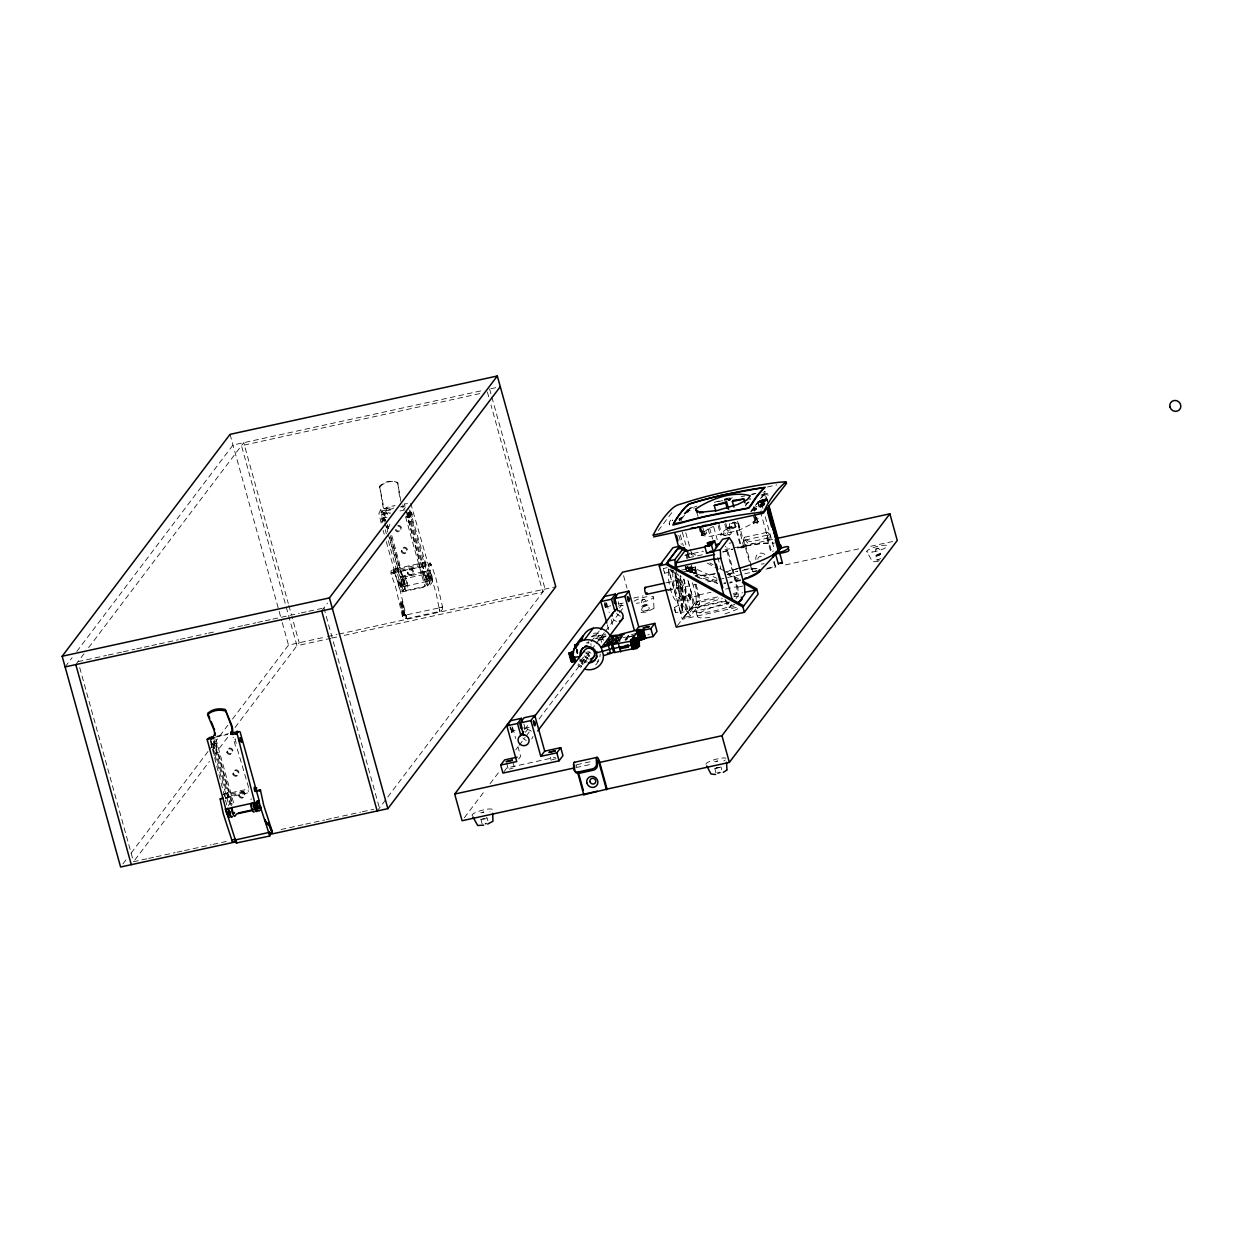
<?xml version="1.0" encoding="UTF-8"?>
<svg xmlns="http://www.w3.org/2000/svg" width="1243" height="1243" viewBox="0 0 1243 1243"><rect width="100%" height="100%" fill="white"/><g stroke="black" fill="none" stroke-linecap="round" stroke-linejoin="round"><path stroke-width="0.75" stroke-dasharray="5 3.75" d="M386.278 541.653L400.199 591.295L402.701 591.015L404.161 589.073A6.479 1.647 77.7 0 0 403.742 581.273L390.488 536.137M407.688 513.219L427.872 585.298L429.69 583.511A6.479 1.647 77.7 0 0 429.27 575.695L409.351 508.325M394.404 572.355L427.406 565.627C432.222 567.771 431.616 560.453 426.66 561.991L393.441 569.247L391.125 570.894L390.908 573.458L395.492 586.525L402.297 615.705C405.544 623.862 409.444 612.752 402.794 615.363C407.02 612.162 406.647 622.852 405.793 615.021L442.617 607.19L435.749 577.436L431.119 564.244L429.565 563.825L427.654 565.549L429.86 565.767L431.119 564.244L429.379 563.871L427.639 565.379L436.075 592.895L439.012 607.687C442.896 604.564 444.139 610.437 439.742 611.37L406.539 618.641M599.887 656.941L600.229 654.129M695.07 566.218L696.81 573.178L689.756 572.184M384.848 521.392L383.963 518.191L381.337 518.424L382.083 522.744M383.434 517.974L383.59 520.864M408.963 512.396L409.708 516.715L412.319 516.482C412.925 510.236 407.502 511.417 410.221 516.933M411.06 511.945L412.319 516.482M746.592 504.238L746.95 503.166L746.67 504.813M749.016 502.421L747.447 503.027L748.317 502.374A2.517 2.408 50.2 0 0 747.167 502.405M439.043 607.718L442.632 607.159L439.012 607.687L439.742 611.385L438.981 607.811M618.455 603.943L618.439 601.721M213.128 743.64L214.06 748.193L217.012 747.602C217.913 741.139 211.403 742.568 214.386 748.177M215.754 743.065L217.012 747.602M225.418 798.255L227.842 797.788L226.91 793.236L224.486 793.702L224.393 795.38M226.583 793.252L227.842 797.788M225.744 798.239L224.486 793.702M386.915 517.274L383.963 517.849L384.118 520.755M405.979 515.985L407.082 517.616L407.176 515.938M408.434 512.52L409.693 517.057L408.761 512.504M394.948 568.408L395.88 572.961L398.304 572.479C398.925 566.202 393.549 567.383 396.206 572.945M397.045 567.942L398.304 572.479M422.573 562.38L423.506 566.917L425.929 566.451C426.551 560.173 421.175 561.354 423.832 566.917M424.671 561.914L425.929 566.451M482.175 823.969L480.917 819.463L481.694 818.764M486.557 817.552L486.277 818.453M576.255 649.576C579.3 651.083 575.742 655.387 578.337 652.28M641.559 600.26C645.086 596.019 649.219 605.496 644.993 606.273C640.875 607.454 639.927 598.831 644.806 599.452M641.823 606.786C645.692 600.866 653.383 609.769 646.313 611.09C637.706 612.317 642.507 605.357 647.96 605.092M643.268 606.398C650.679 603.228 638.436 606.615 646.531 605.481M643.082 611.307L649.219 609.614M653.896 608.433L646.562 612.007L638.607 612.83M653.989 608.107L653.414 596.982M719.06 524.515L721.639 533.853L710.188 536.354L703.662 535.78L702.342 534.583L700.772 527.016M698.986 527.405L701.207 535.422L704.719 534.661C707.671 533.62 706.614 530.45 704.346 533.309L702.621 533.698M723.395 531.662C727.248 525.618 735.809 533.853 728.103 535.438C717.677 536.417 725.244 530.543 730.216 529.782M724.498 535.671L731.319 533.791M727.139 527.7L732.049 526.348L729.921 528.197L727.139 527.7L732.049 526.348M727.326 528.368L732.236 527.016M732.205 522.619C747.012 521.905 725.415 536.199 729.859 523.505M730.107 528.275L736.913 526.379M735.809 522.386L728.988 524.266M742.133 547.712L740.999 547.806L742.304 547.184M743.796 547.293L737.301 521.221M752.854 522.107C755.697 524.593 750.772 522.184 754.858 520.739L756.863 519.481L755.542 518.269M753.165 523.381L758.727 521.314L757.842 518.113M767.071 499.562C762.052 504.674 753.709 497.542 761.26 510.329M716.015 772.96L714.756 768.438L716.139 767.459M719.044 767.506L716.186 768.05L716.931 767.521M875.429 549.204C879.096 544.9 883.229 555.093 878.428 555.326C874.45 555.357 874.186 547.977 878.692 548.303M875.693 555.73C894.556 550.059 864.522 558.076 879.391 560.236M877.123 555.341L880.401 554.425M876.952 560.251L880.65 558.573M394.404 572.262L399.019 585.453L405.948 615.099L402.375 615.58L402.623 616.373L402.514 615.487M404.177 615.767L405.933 615.083L406.647 618.579M388.22 533.993L401.644 581.74A6.479 1.647 77.7 0 1 402.064 589.539L400.603 591.466M410.734 503.384L431.368 575.245A6.479 1.647 77.7 0 1 431.787 583.045L430.327 584.987L428.229 585.437M663.482 568.657L667.071 567.6M663.42 569.558L664.725 573.178L663.731 568.331M674.327 607.811C683.029 599.903 687.006 615.083 675.586 612.317M675.726 612.224L674.592 607.47M690.673 599.747L688.7 593.968L689.399 598.054L689.523 594.993L690.486 596.096L690.673 599.747L683.992 601.208L682.687 597.091A15.553 3.962 77.7 0 0 679.797 576.162M601.628 642.382L600.385 637.379L606.009 635.717M685.514 566.326L687.037 571.811A48.089 9.913 -15.5 0 1 687.208 570.692L686.369 566.699M696.127 584.8L699.11 595.568L699.56 604.082L690.533 616.031L687.286 611.214L680.605 612.675L683.852 617.491L688.373 611.525M523.629 727.87C525.276 729.423 524.344 724.747 523.847 723.954M65.102 666.932L72.11 657.687M76.771 651.518L233.016 445.01L483.915 390.24M75.807 664.601L83.965 653.802M88.626 647.65L243.706 442.679L288.298 603.492M393.472 508.511L382.456 510.92L381.011 512.831L383.201 522.526M400.836 501.395L397.713 482.688L396.113 482.035A16.656 15.802 -64.9 0 0 380.374 485.469L379.597 486.215L383.357 505.217A3.325 0.855 77.7 0 0 385.19 508.884L386.309 507.408L395.056 505.497M387.35 514.618A3.698 0.948 77.7 0 0 385.641 512.085L383.03 512.66L381.197 515.084L390.613 513.033M379.597 486.215L382.704 504.891A5.547 1.414 77.7 0 0 385.765 510.982L387.008 509.024L386.309 507.408M385.377 517.445L384.367 513.779L385.641 512.085M122.933 863.916L126.429 859.301M131.09 853.133L208.047 751.425M209.212 749.886L227.873 725.228M232.534 719.06L288.5 645.086L325.666 636.975M321.688 610.919L327.515 603.212M134.788 860.047L209.414 761.415M214.076 755.262L228.059 736.757M235.067 727.512L299.19 642.755L291.934 616.575M387.63 530.606L386.899 526.628A3.698 0.948 77.7 0 0 387.132 525.665M213.625 750.85A3.698 0.948 77.7 0 0 215.334 753.382L218.224 752.435L228.759 790.408L230.903 794.106L231.618 803.895A6.479 1.647 77.7 0 0 231.214 805.557M403.602 509.583L404.876 507.89A3.698 0.948 77.7 0 1 405.373 507.874M388.298 540.674L402.483 591.87L426.971 586.525L429.161 583.62A6.479 1.647 77.7 0 0 428.757 575.82A6.479 1.647 77.7 0 0 425.774 571.407L422.511 572.821L419.714 566.715L419 560.189L408.745 521.858A3.698 0.948 77.7 0 0 408.512 517.399L406.585 510.407M408.481 522.215L411.371 521.283A3.698 0.948 77.7 0 0 411.138 516.824L409.196 509.832M232.255 803.056L228.992 804.47A6.479 1.647 77.7 0 0 228.588 806.132M389.634 537.831L397.154 564.959L398.086 572.044L400.65 577.591L403.913 576.177A6.479 1.647 77.7 0 1 406.896 580.59A6.479 1.647 77.7 0 1 407.3 588.39L405.653 590.565L390.442 535.717M400.65 577.591L403.913 576.177M402.483 591.87L404.69 588.964A6.479 1.647 77.7 0 0 404.27 581.165A6.479 1.647 77.7 0 0 401.303 576.752M250.853 799.7L251.49 798.845M422.511 572.821L425.774 571.407M405.653 590.565L424.888 586.37L426.535 584.194A6.479 1.647 77.7 0 0 426.131 576.395A6.479 1.647 77.7 0 0 423.148 571.982M377.173 810.995L545.087 589.073L491.669 396.486M658.246 530.606L672.152 512.225M679.595 520.833L687.674 510.143M681.537 519.123L689.461 508.651L691.931 507.517M524.593 729.625L529.254 723.457M591.046 641.792L599.204 630.993M525.447 732.267L527.405 729.672L525.991 724.56M619.48 607.982L621.438 605.403L620.024 600.291M596.687 638.218L598.644 635.624L605.776 634.07M583.511 657.05L579.72 662.068L582.889 664.601L581.118 658.231M464.416 817.661L485.407 789.926M490.068 783.758L499.391 771.437M515.721 749.855L518.051 746.779M519.217 745.225L525.043 737.519M526.209 735.98L530.885 729.827M539.042 719.029L590.347 651.223M591.513 649.685L595.009 645.055M596.174 643.517L604.331 632.734M605.512 631.195L618.33 614.244M619.496 612.706L624.157 606.537M587.721 651.689L589.042 656.459L580.792 667.382L577.607 664.85M503.897 771.794L506.833 767.91L555.481 757.282M518.688 758.991L520.646 756.397L518.176 747.463M595.739 664.974L600.214 659.054M701.207 535.422L702.606 533.573L706.117 532.812L705.744 531.46L704.02 531.849L702.621 526.846M699.809 526.939L701.891 535.127L703.01 533.651L701.114 527.389M701.891 535.127L703.507 533.542L702.559 530.404M624.996 639.694L628.352 635.266L636.369 633.51M625.229 640.502L628.585 636.059L623.271 637.737M696.872 572.712L694.697 570.661A7.613 2.937 18.1 0 0 690.253 568.781L687.783 568.315C699.358 567.958 698.411 576.457 687.115 570.708L702.077 575.789M718.159 525.696L720.754 535.034L721.639 533.853M746.251 504.254L746.95 503.166M748.612 502.949L748.706 501.861M720.754 535.034L739.771 529.906L755.185 522.215L753.46 522.588L753.817 523.924L757.329 523.163L758.727 521.314M750.694 511.51L754.097 507.02M755.231 505.528L765.47 491.886L764.585 491.715M751.331 511.541L766.387 491.529L764.227 491.544M677.388 625.664L694.324 603.368L718.547 598.085M690.533 616.031L683.852 617.491L696.313 601.581L718.64 596.702M754.625 516.684L756.288 523.225L757.904 521.64L755.542 513.825M756.288 523.225L757.904 521.64M752.59 571.702L756.614 570.584M733.898 596.873L737.068 592.678L736.757 586.665L725.57 546.345M724.995 599.173L729.253 607.578L731.505 604.595M736.027 598.613L738.28 595.63L737.829 587.116L726.875 547.619M775.321 566.746L773.472 561.696M683.93 617.476L692.988 605.527L699.56 604.082M764.165 501.24L765.999 498.661A48.089 9.913 -15.5 0 0 761.835 494.528M688 570.661L687.115 570.708L688.249 571.547L687.379 570.366M380.234 486.51L381.011 485.764A16.656 15.802 -64.9 0 1 396.75 482.331M604.44 602.871L605.962 606.833L605.869 603.166M510.422 727.139L511.945 731.102L511.836 727.435M391.25 572.712L394.264 572.044M393.782 573.396L394.109 573.116A1.849 0.979 -21.8 0 0 394.14 571.935L391.343 572.588A1.849 0.979 -21.8 0 0 391.203 573.893L393.969 573.241L391.654 574.033M704.02 531.849L709.256 528.384M482.533 818.826L484.506 818.811M760.576 501.007L761.306 503.384L762.41 502.405L760.467 502.762L760.094 501.442L763.637 499.67L764.227 501.737L765.704 501.799L765.315 499.36A4.242 0.87 -15.5 0 1 766.341 500.354M764.973 499.422L763.855 500.401L765.812 500.043L763.373 500.82L762.643 503.135L761.306 503.384L762.643 503.135L762.052 501.069L760.638 502.094A4.242 0.87 -15.5 0 1 759.116 501.442A4.242 0.87 -15.5 0 1 763.311 499.733L763.637 499.67M763.373 500.82L762.643 501.721A4.242 0.87 -15.5 0 0 765.626 500.711M764.227 501.737L765.346 500.758L762.891 501.986L762.534 500.649M764.15 501.255L762.487 502.716A48.089 9.913 -15.5 0 1 754.796 507.47M687.783 568.315L689.461 566.855M689.445 567.756L690.72 566.653L716.807 578.275M664.725 573.178L671.406 571.718L671.717 570.49M672.883 570.661L671.935 570.848L672.308 572.619L672.447 570.288L671.36 570.319L673.116 572.433M689.679 594.9L682.687 597.091A15.553 3.962 77.7 0 1 675.943 591.621A15.553 3.962 77.7 0 1 673.147 570.77M689.725 596.298L688.653 596.376C694.107 594.791 687.923 593.703 689.616 595.754M683.992 601.208L682.997 596.36M689.104 596.345L689.477 598.085L691.108 597.759L690.735 596.003M681.273 606.009L682.267 610.857M606.04 636.385L604.937 636.929M710.608 527.762L713.311 526.535M741.527 547.34L742.63 547.075M720.117 767.444L714.756 768.438M509.35 769.153L513.048 768.05M402.872 615.285L400.293 600.789L402.996 615.301M618.455 606.118L618.765 605.994A5.656 5.345 37.1 0 1 624.266 606.227M552.28 759.737L556.009 758.681M727.901 528.384L731.692 527.016L728.258 528.679M727.978 528.648L731.692 527.016M690.005 507.921L692.631 507.346M743.469 547.417L745.101 546.671L742.972 546.967M485.671 818.733L480.917 819.463M764.414 502.794L761.695 504.005L764.585 503.57M729.206 499.36L730.262 499.064M730.48 499.888L729.423 500.183M742.413 546.982L743.469 546.687M743.687 547.51L742.63 547.806M604.207 637.193L600.291 637.581M647.727 634.924L649.328 634.52M730.123 499.251L728.134 500.323M729.921 499.904L728.476 500.323M764.507 504.13L762.736 505.388M404.503 615.705L402.375 615.782M490.814 388.733L500.292 386.666M479.798 393.611L241.468 445.647L285.548 604.58M381.104 522.992L378.913 513.297L380.84 509.49L386.961 508.154M404.255 503.897L407.502 503.664M385.19 508.884L393.922 506.989M400.479 506.989L407.984 505.342M385.765 510.982L391.017 509.848M384.367 513.779L389.603 512.644M400.028 510.966L405.669 509.739M407.082 517.616L409.693 517.057M386.62 526.985L389.525 526.053A3.698 0.948 77.7 0 0 389.665 523.474M767.459 486.976L776.891 484.91M403.276 577.016L399.982 568.843L419.217 564.648M400.277 570.257L419.512 566.062M717.972 501.644L730.915 498.816M751.269 494.372L754.983 493.564M724.265 500.447L729.843 499.22M741.014 496.78L744.728 495.973M752.186 494.341L755.899 493.533M400.712 571.469L419.948 567.274M400.992 576.643L430.715 570.149M402.825 577.389L428.353 571.811M398.568 580.03L399.624 579.813M401.722 579.347L427.25 573.769M429.348 573.318L430.389 573.085M403.959 586.339L406.585 585.779M425.821 581.569L428.431 580.994M400.06 587.271A3.698 0.948 77.7 0 0 399.78 581.817A3.698 0.948 77.7 0 0 398.117 581.879A3.698 0.948 77.7 0 0 400.06 587.271L401.116 587.053A3.698 0.948 77.7 0 0 400.821 581.584A3.698 0.948 77.7 0 0 399.158 581.646A3.698 0.948 77.7 0 0 401.116 587.053M403.214 586.587A3.698 0.948 77.7 0 0 402.918 581.134A3.698 0.948 77.7 0 0 401.256 581.18A3.698 0.948 77.7 0 0 403.214 586.587L428.742 581.025A3.698 0.948 77.7 0 0 428.447 575.556A3.698 0.948 77.7 0 0 426.784 575.618A3.698 0.948 77.7 0 0 428.742 581.025M430.839 580.559A3.698 0.948 77.7 0 0 430.544 575.105A3.698 0.948 77.7 0 0 428.882 575.152A3.698 0.948 77.7 0 0 430.839 580.559L431.88 580.326A3.698 0.948 77.7 0 0 431.601 574.872A3.698 0.948 77.7 0 0 429.938 574.919A3.698 0.948 77.7 0 0 431.88 580.326M78.045 661.633L93.178 658.339M95.058 657.92L106.416 655.449M108.296 655.03L121.55 652.14M123.43 651.72L134.788 649.25M136.668 648.83L142.355 647.603M144.235 647.183L149.921 645.94M151.801 645.537L157.488 644.294M159.368 643.874L178.293 639.757M180.173 639.337L185.86 638.094M187.74 637.69L206.664 633.557M208.544 633.138L214.231 631.91M229.365 628.601L242.603 625.711M244.483 625.291L255.84 622.821M257.736 622.401L263.407 621.174M265.303 620.754L270.974 619.511M272.854 619.107L299.345 613.327M301.226 612.908L306.912 611.665M308.792 611.261L322.046 608.371M744.65 537.225L767.382 532.268M729.221 543.3L732.562 542.569M745.008 540.052L767.739 535.096M684.815 555.233L703.445 551.162M327.562 636.556L337.024 634.505M338.919 634.085L555.776 586.743M688.933 557.672L704.097 554.362M724.949 549.81L774.234 539.042M330.995 638.28L296.953 645.723L286.061 606.444M332.891 637.877L336.667 637.038M344.233 635.391L542.849 592.041L490.985 405.047M673.69 568.486L668.656 569.589L680.698 612.644M671.36 570.319L672.743 570.661M672.277 570.677L671.469 570.863L672.556 570.817M681.552 570.133L691.31 568.004A4.956 1.025 -15.5 0 1 695.008 568.269A4.956 1.025 -15.5 0 1 689.352 570.584M683.743 571.78L691.869 570.009A4.956 1.025 -15.5 0 1 695.567 570.273A4.956 1.025 -15.5 0 1 689.912 572.588M665.844 582.905L677.155 580.434M667.258 589.819L678.585 587.349A3.543 0.901 77.7 0 0 678.305 582.144A3.543 0.901 77.7 0 0 676.72 582.19A3.543 0.901 77.7 0 0 678.585 587.349M767.413 568.222L775.539 566.451L773.519 559.148M633.775 598.007L643.252 595.925M667.895 590.549L696.329 584.35M707.702 581.864L717.18 579.797M719.076 579.378L758.401 570.801M766.045 569.123L775.943 566.963M785.421 564.897L859.348 548.753M870.721 546.267L893.468 541.311M605.962 606.833L610.779 605.792M618.315 604.129L623.66 602.964M691.077 595.444L688.995 595.785L688.622 594.014L690.269 593.688M696.313 601.581L695.987 595.552L710.934 592.289M725.694 589.073L736.757 586.665M681.009 599.11L683.681 598.536M699.11 595.568L692.429 597.028L692.879 605.543M737.829 587.116L742.848 586.028M677.28 601.379L683.961 599.918M682.174 603.539L682.407 605.31L681.117 605.559L683.215 606.444L681.848 606.164C683.464 611.929 681.086 599.561 681.615 605.481L682.578 605.45C681.754 599.81 679.548 608.635 682.889 607.765L682.656 605.978M682.345 603.678L681.785 605.621M683.153 605.9L681.04 605.03L682.345 606.087M733.386 593.486L737.068 592.678M733.448 594.822L742.755 592.787M682.718 607.625L681.677 606.025L682.889 607.765M675.493 573.085L685.561 609.35L726.316 600.462M725.943 601.192L689.958 609.054L680.682 575.587M726.005 602.762L729.346 602.032M729.253 607.578L735.934 606.118M736.322 607.47L682.298 619.278L668.314 568.859M598.287 640.036L603.632 638.871M634.645 635.126L628.337 637.069M627.808 637.084L631.024 636.385M629.269 636.913L634.085 635.872M217.059 736.167L228.355 733.712M215.365 737.146L227.593 734.473M218.224 752.435L215.598 753.009L226.133 790.983L228.277 794.681L229.644 803.615M511.945 731.102L515.146 730.402M524.282 728.398L529.627 727.233M223.01 794.541L248.849 788.901M512.302 732.469L511.246 732.702A4.242 1.088 77.7 0 0 510.951 726.984M230.903 794.106L248.398 790.284M231.198 795.504L248.678 791.698M225.604 797.757L249.579 792.521M146.767 858.82L133.529 861.71L79.599 667.242M148.663 858.416L154.334 857.173M156.23 856.753L175.139 852.62M177.034 852.216L182.705 850.973M184.601 850.569L211.077 844.774M212.973 844.37L226.21 841.48M281.058 829.501L296.191 826.207M298.087 825.787L303.758 824.544M305.654 824.14L324.563 820.007M326.458 819.588L332.13 818.36M334.025 817.941L360.501 812.161M362.397 811.741L373.739 809.271M576.597 764.74L591.746 761.431M576.006 767.584L593.066 763.855M878.428 561.448L872.462 561.774L866.837 551.581M760.094 501.442L762.052 501.069M764.01 500.991L765.346 500.758M403.789 615.067L401.194 600.587L403.882 615.503M689.818 571.966L692.941 570.77L688.933 571.687L687.379 566.218M765.812 499.002L765.315 499.049A5.329 1.103 -15.5 0 0 757.95 501.784A5.329 1.103 -15.5 0 0 763.264 501.752L764.585 501.349A5.329 1.103 -15.5 0 0 765.797 500.898M691.201 595.972L690.005 595.475M382.456 510.92L386.604 523.163M383.963 517.849L385.314 520.708M236.248 743.407L234.989 738.87L236.092 740.517M576.799 649.669L577.607 649.669M621.438 605.403L622.619 605.543M527.405 729.672L528.601 729.812A5.656 5.345 37.1 0 1 531.165 731.21M690.797 568.144L690.253 568.781M694.884 575.851L718.019 582.532A21.877 4.506 -15.5 0 1 716.947 580.885L687.208 570.692M697.432 577.436L717.599 583.34A22.529 4.646 -15.5 0 1 716.807 581.056M671.406 571.718L670.428 569.947M690.937 597.759L690.58 596.019M381.337 518.424L382.751 521.858M430.327 584.987L408.761 509.024M402.701 591.015L401.846 589.757M397.713 482.688L399.889 499.204M691.357 552.715L698.053 556.429M709.769 562.908L713.109 564.757M719.806 568.471L724.824 571.236M726.502 572.168L741.574 580.497M688.84 552.902L695.536 556.6M707.251 563.095L717.289 568.641M727.341 574.204L740.735 581.615M589.741 655.543L586.572 653.01L585.873 653.942L589.042 656.459M584.474 655.791L587.644 658.308L585.888 651.938M578.306 663.917L581.491 666.45L579.72 660.08M683.215 606.444L681.848 604.844M706.35 531.957L706.785 533.356M675.4 612.24L674.343 609.288M579.595 658.635L581.367 660.981A11.311 10.69 37.1 0 0 583.682 662.814M727.077 601.596L728.616 603.865L687.845 612.768L685.561 609.35M675.493 575.804L685.592 590.813M248.6 787.487L237.18 748.597A3.698 0.948 77.7 0 1 235.486 746.08L233.544 739.103A3.698 0.948 77.7 0 1 233.156 737.223M380.84 509.49L384.336 521.003M394.047 570.149L393.332 569.325L393.58 571.982M211.03 744.433L211.916 747.649M404.69 614.974L402.095 600.369L404.752 615.161M626.69 638.56L627.187 639.275L627.109 638.001M626.13 639.306L626.55 640.067L626.55 638.747M755.993 517.057L757.407 521.749M387.163 525.028L388.267 528.726M384.895 522.852L387.661 532.128M672.447 520.335L672.51 520.553A4.242 0.87 -15.5 0 1 672.681 519.994M767.009 499.5L768.19 503.555M766.17 497.542L767.195 501.193M761.695 504.005L762.876 508.263M765.237 516.746L773.814 547.666M757.842 502.11L759.908 509.537M760.421 511.401L771.763 552.28M770.442 550.742L767.397 539.788A6.075 1.554 77.7 0 1 766.667 533.527A6.075 1.554 77.7 0 1 768.329 533.029L769.712 535.096A4.63 2.408 -3.1 0 1 766.838 538.266L752.854 541.326A4.63 2.408 -3.1 0 1 746.981 540.052L745.598 538.001A6.075 1.554 77.7 0 0 743.951 538.483A6.075 1.554 77.7 0 0 744.666 544.76M754.315 506.74L755.231 510.065M753.32 506.709L754.346 510.36M753.476 507.843L754.392 511.184M754.734 513.685L757.329 523.163M753.336 515.534L755.231 522.076M754.439 521.299L754.812 522.635M751.3 565.938L745.225 544.03A3.294 0.839 77.7 0 1 744.837 540.534A3.294 0.839 77.7 0 1 745.816 540.519L747.105 542.414A4.63 2.408 -3.1 0 0 752.978 543.688M751.797 567.756L752.807 571.407M738.497 522.868L752.264 572.137M737.705 522.433L739.771 529.906M734.582 521.982L741.683 547.619M733.898 522.169L740.999 547.806M725.741 523.07L728.32 532.408M724.855 524.235L727.435 533.573M713.7 526.939L717.258 539.757M709.613 528.073L712.659 539.058M717.739 557.377L720.785 568.362M708.122 528.896L710.188 536.354M704.765 532.75L705.138 534.102M704.346 533.309L704.719 534.661M697.09 513.079L698.022 516.42M700.788 529.005L702.342 534.583M685.794 532.765L689.912 547.635M690.44 549.484L692.491 556.926M695.101 567.973L695.66 569.978M681.319 520.708L680.574 518.051A4.242 0.87 -15.5 0 1 680.403 518.564M679.424 518.564L679.315 520.32L678.942 518.999M682.329 532.237L685.856 544.978M687.876 552.249L689.383 557.703M691.403 564.99L693.92 574.08M687.177 552.482L688.669 557.874M691.155 566.855L693.143 574.033M686.851 554.798L687.876 558.464M690.409 567.616L692.444 574.95M694.992 584.117L698.038 595.117L698.348 601.13L689.896 612.317L687.597 608.915L677.932 574.08M680.325 534.863L683.355 545.817M685.903 554.968L686.913 558.62M687.861 566.233L689.383 571.733M692.429 582.734L695.987 595.552M678.802 535.298L681.319 544.387M685.142 566.73L686.167 570.428M694.324 603.368L687.597 579.098L692.537 597.013M695.878 611.028L697.354 616.357M669.247 523.567L669.62 524.903A52.346 10.799 -15.5 0 1 669.791 523.676M675.835 569.931L687.286 611.214M720.893 766.745L721.732 769.759M623.582 575.711L627.031 588.157M628.352 635.266L628.865 637.069M606.755 603.539L609.225 612.473M611.214 619.62L613.187 626.767M607.283 624.794L608.775 630.154M598.644 635.624L600.416 642.041M576.628 648.893L577.498 652.078M576.488 650.4L577.358 653.569M576.395 650.695L577.125 653.367M489.602 388.997L491.156 394.606M487.365 391.965L488.919 397.574M550.369 757.267L551.255 760.467M512.722 727.808L515.69 738.528M512.846 761.804L514.633 768.205M506.709 763.451L508.48 769.852M411.091 521.64L421.626 559.614L422.138 565.487L425.137 572.246M406.181 511.572L426.971 586.525M405.622 516.902L424.888 586.37M487.054 817.754L487.893 820.768M391.747 535.453L399.78 564.384L399.982 568.843M387.412 524.748L388.422 528.415M385.252 529.704L386.309 533.729M383.17 530.45L384.211 534.195M323.926 607.951L379.41 808.028M288.827 605.357L291.406 614.71M230.048 434.351L278.65 609.567M279.162 611.432L281.757 620.785M282.27 622.65L288.5 645.086M215.862 738.979L234.119 804.796M213.283 736.99L232.053 804.641M213.532 741.683L231.136 805.169M210.393 738.404L229.038 805.619M210.285 740.688L227.127 806.443M754.703 514.928L756.785 523.117M701.145 530.108L702.388 535.018M688.793 594.014L689.166 595.785M689.275 596.329L689.632 598.085M672.09 570.832L672.447 572.603M404.441 504.332L403.245 507.175A5.547 1.414 77.7 0 1 401.567 505.808M769.945 535.702L770.07 538.064M680.139 575.742L681.242 596.562M767.584 499.981A5.329 1.103 -15.5 0 1 766.822 500.432M766.418 498.925A5.329 1.103 -15.5 0 1 767.288 498.925M680.838 517.554A5.329 1.103 -15.5 0 1 679.346 519.527M740.564 579.689A21.877 4.506 -15.5 0 1 729.734 582.206M725.865 582.765A21.877 4.506 -15.5 0 1 724.125 582.92M727.108 574.592A21.877 4.506 -15.5 0 1 737.627 571.143M744.169 569.62A21.877 4.506 -15.5 0 1 757.127 568.688M763.249 505.792A4.242 0.87 -15.5 0 1 760.079 505.559A4.242 0.87 -15.5 0 1 764.927 503.586M772.664 551.395A4.956 1.025 -15.5 0 1 773.364 550.975M764.445 504.099A4.242 0.87 -15.5 0 1 759.628 504.518A4.242 0.87 -15.5 0 1 764.057 502.405M740.797 580.403A22.529 4.646 -15.5 0 1 729.657 583.014M725.679 583.573A22.529 4.646 -15.5 0 1 723.892 583.744M728.973 574.406A22.529 4.646 -15.5 0 1 737.783 571.625M742.304 570.506A22.529 4.646 -15.5 0 1 756.801 568.921M763.948 503.726A52.346 10.799 -15.5 0 1 750.166 510.889M669.604 524.639A52.346 10.799 -15.5 0 1 673.255 517.943M686.618 510.329A52.346 10.799 -15.5 0 1 692.242 507.905M693.749 507.299A52.346 10.799 -15.5 0 1 696.826 506.103M763.078 492.787A52.346 10.799 -15.5 0 1 769.914 495.367M684.722 512.536A48.089 9.913 -15.5 0 1 691.823 509.195M737.612 568.797A49.518 10.208 -15.5 0 1 721.064 572.852M714.772 574.033A49.518 10.208 -15.5 0 1 695.272 575.82M722.696 551.892A49.518 10.208 -15.5 0 1 732.624 549.002M737.612 547.712A49.518 10.208 -15.5 0 1 774.42 543.067M764.321 505.062A52.346 10.799 -15.5 0 1 754.579 510.391M685.67 512.271A52.346 10.799 -15.5 0 1 694.107 508.636M724.545 499.033A52.346 10.799 -15.5 0 1 729.781 497.806M763.435 494.108A52.346 10.799 -15.5 0 1 769.355 495.786M764.119 503.835A49.518 10.208 -15.5 0 1 752.714 510.453M684.07 513.934A49.518 10.208 -15.5 0 1 691.372 510.5M714.305 502.374A49.518 10.208 -15.5 0 1 719.309 500.976M724.296 499.702A49.518 10.208 -15.5 0 1 727.606 498.909M729.253 498.536A49.518 10.208 -15.5 0 1 732.5 497.837M761.089 495.04A49.518 10.208 -15.5 0 1 767.568 497.495M739.103 568.051A48.089 9.913 -15.5 0 1 729.392 570.661M715.3 573.613A48.089 9.913 -15.5 0 1 696.36 575.354M723.006 552.11A48.089 9.913 -15.5 0 1 732.64 549.297M737.503 548.039A48.089 9.913 -15.5 0 1 773.239 543.533M745.909 506.134A2.517 2.408 50.2 0 1 745.474 505.046M746.111 505A2.517 2.315 27.4 0 1 746.002 503.353M586.214 662.535A8.483 8.017 37.1 0 1 581.134 658.495M590.953 653.196A11.311 10.69 37.1 0 1 588.638 651.363M593.47 633.34A11.311 10.69 37.1 0 1 604.191 636.649M587.053 661.431A8.483 8.017 37.1 0 1 583.309 659.147M586.183 642.957A11.311 10.69 37.1 0 1 589.058 642.724M598.8 659.52A11.311 10.69 37.1 0 1 597.06 661.696M591.326 636.851A8.483 8.017 37.1 0 1 604.44 639.135M588.11 643.625A8.483 8.017 37.1 0 1 588.374 641.528M592.196 636.727A8.483 8.017 37.1 0 1 603.585 640.254M589.198 659.085A5.656 5.345 37.1 0 1 584.365 656.133M591.078 645.179A5.656 5.345 37.1 0 1 590.876 643.75M594.946 638.669A5.656 5.345 37.1 0 1 601.208 641.497M620.428 616.124A5.656 5.345 37.1 0 1 616.746 613.343M604.984 602.715A4.242 1.088 77.7 0 1 605.636 607.594M616.512 621.298A5.656 5.345 37.1 0 1 612.985 618.781M605.357 607.361A4.242 1.088 77.7 0 1 604.362 604.611M606.056 602.482A4.242 1.088 77.7 0 1 606.056 608.184M526.41 740.393A5.656 5.345 37.1 0 1 522.883 737.876M532.936 736.477A5.656 5.345 37.1 0 1 531.662 738.932M512.023 726.751A4.242 1.088 77.7 0 1 512.675 731.645A4.242 1.088 77.7 0 1 511.324 731.645M510.624 729.936A4.242 1.088 77.7 0 1 509.987 726.751M683.619 579.238A15.553 3.962 77.7 0 1 682.531 598.054A15.553 3.962 77.7 0 1 675.477 572.635M683.899 578.865A16.982 4.319 77.7 0 1 683.355 599.794A16.982 4.319 77.7 0 1 675.027 575.136M673.1 570.304A16.982 4.319 77.7 0 1 679.377 596.407A16.982 4.319 77.7 0 1 671.764 593.191A16.982 4.319 77.7 0 1 669.418 568.766M737.829 608.79A24.052 4.956 -15.5 0 1 724.824 613.856M710.048 617.305A24.052 4.956 -15.5 0 1 699.374 613.42A24.052 4.956 -15.5 0 1 729.159 602.886M734.939 604.145A24.052 4.956 -15.5 0 1 696.919 612.022A24.052 4.956 -15.5 0 1 722.323 598.66M734.52 596.687A24.052 4.956 -15.5 0 1 738.482 596.656M211.698 743.873A3.698 0.948 77.7 0 1 211.31 741.993M217.945 752.807A3.698 0.948 77.7 0 1 216.251 750.275L214.309 743.298A3.698 0.948 77.7 0 1 213.936 741.418M402.67 505.078A3.325 0.855 77.7 0 1 402.219 505.093M383.03 512.66A3.698 0.948 77.7 0 1 384.724 515.177M398.009 526.131A2.968 2.797 37.1 0 1 400.914 528.865A2.968 2.797 37.1 0 1 398.552 531.818A2.968 2.797 37.1 0 1 395.227 529.596M397.807 525.463A2.968 2.797 37.1 0 1 401.303 527.405A2.968 2.797 37.1 0 1 399.826 530.901A2.968 2.797 37.1 0 1 396.082 529.58M651.767 596.298A10.612 2.191 -15.5 0 1 649.871 599.763A10.612 2.191 -15.5 0 1 636.369 603.306M634.054 601.208A10.612 2.191 -15.5 0 1 647.821 596.562M767.941 539.074A3.294 0.839 77.7 0 1 767.568 535.578A3.294 0.839 77.7 0 1 768.547 535.547L769.837 537.458A4.63 2.408 -3.1 0 1 766.962 540.627M764.15 563.467A5.733 5.423 37.1 0 1 761.337 564.089M755.884 559.738A5.733 5.423 37.1 0 1 766.139 556.009M757.842 559.148A2.968 2.797 37.1 0 1 761.477 556.553M576.317 765.237A6.075 1.554 77.7 0 1 576.768 766.667M725.259 760.063A10.612 2.191 -15.5 0 1 723.752 760.949M705.9 764.29A10.612 2.191 -15.5 0 1 714.228 759.737A10.612 2.191 -15.5 0 1 725.85 758.168M472.558 815.75A10.612 2.191 -15.5 0 1 484.382 809.706A10.612 2.191 -15.5 0 1 489.913 811.959M212.6 743.749L213.858 748.286L212.6 743.749M480.684 812.829L483.931 812.021L480.684 812.829M714.523 761.804L717.755 760.996L714.523 761.804M876.983 554.58L880.215 553.788L876.983 554.58M688.373 569.682L692.382 568.766L688.373 569.682M679.921 518.921L679.206 519.294A4.242 0.87 -15.5 0 0 679.905 518.906M238.874 795.862A2.968 2.797 37.1 0 0 243.737 797.369A2.968 2.797 37.1 0 0 242.401 792.537A2.968 2.797 37.1 0 0 238.874 795.862M239.433 795.147A2.968 2.797 37.1 0 0 244.296 796.639A2.968 2.797 37.1 0 0 242.944 791.807A2.968 2.797 37.1 0 0 239.433 795.147M232.829 774.047A2.968 2.797 37.1 0 0 237.693 775.554A2.968 2.797 37.1 0 0 236.356 770.722A2.968 2.797 37.1 0 0 232.829 774.047M233.373 773.332A2.968 2.797 37.1 0 0 238.236 774.824A2.968 2.797 37.1 0 0 236.9 769.992A2.968 2.797 37.1 0 0 233.373 773.332M227.329 751.518A2.968 2.797 37.1 0 0 232.192 753.009A2.968 2.797 37.1 0 0 230.856 748.177A2.968 2.797 37.1 0 0 227.329 751.518M226.785 752.233A2.968 2.797 37.1 0 0 231.649 753.74A2.968 2.797 37.1 0 0 230.297 748.908A2.968 2.797 37.1 0 0 226.785 752.233M401.784 580.31A3.698 0.948 77.7 0 0 403.462 586.354A3.698 0.948 77.7 0 0 403.726 581.879A3.698 0.948 77.7 0 0 401.784 580.31M426.271 574.965A3.698 0.948 77.7 0 0 427.934 581.025A3.698 0.948 77.7 0 0 428.198 576.55A3.698 0.948 77.7 0 0 426.271 574.965M423.645 575.54A3.698 0.948 77.7 0 0 425.324 581.584A3.698 0.948 77.7 0 0 425.572 577.109A3.698 0.948 77.7 0 0 423.645 575.54M404.41 579.751A3.698 0.948 77.7 0 0 406.088 585.795A3.698 0.948 77.7 0 0 406.352 581.32A3.698 0.948 77.7 0 0 404.41 579.751M407.875 572.495A2.968 2.797 37.1 0 0 412.754 574.002A2.968 2.797 37.1 0 0 411.402 569.17A2.968 2.797 37.1 0 0 407.875 572.495M407.331 573.225A2.968 2.797 37.1 0 0 412.194 574.732A2.968 2.797 37.1 0 0 410.858 569.884A2.968 2.797 37.1 0 0 407.331 573.225M401.831 550.68A2.968 2.797 37.1 0 0 406.694 552.187A2.968 2.797 37.1 0 0 405.358 547.355A2.968 2.797 37.1 0 0 401.831 550.68M401.287 551.41A2.968 2.797 37.1 0 0 406.15 552.917A2.968 2.797 37.1 0 0 404.814 548.085A2.968 2.797 37.1 0 0 401.287 551.41M872.446 552.001A10.612 2.191 -15.5 0 0 887.284 545.91A10.612 2.191 -15.5 0 0 871.452 548.334A10.612 2.191 -15.5 0 0 872.446 552.001"/><path stroke-width="1.5" d="M270.912 833.4C266.592 833.447 272.745 834.146 272.326 831.722L263.64 805.029L260.486 790.191L257.052 790.688M214.216 737.721L213.563 738.264L213.128 736.913L214.355 734.675A3.325 0.855 77.7 0 0 213.703 729.423L207.565 714.709L208.436 712.721A16.656 13.083 7.2 0 1 224.16 709.287L225.216 709.535L231.353 724.218A5.547 1.414 77.7 0 1 232.41 732.95L231.695 733.898M231.043 734.442L230.716 732.345L231.835 730.853A3.325 0.855 77.7 0 0 231.198 725.601L225.216 709.535M576.006 660.888L575.307 661.82C569.139 651.518 577.575 642.227 583.992 634.8A15.553 14.698 37.1 0 1 607.951 632.78L610.266 635.826L616.093 635.235A4.552 0.932 -15.5 0 1 617.46 635.794A4.552 0.932 -15.5 0 1 620.397 634.287L639.213 629.502L643.532 629.813L636.836 632.64L632.625 638.187C640.813 634.148 642.367 650.85 632.889 648.784L614.897 652.497A4.552 0.932 -15.5 0 1 613.529 651.922A4.552 0.932 -15.5 0 1 610.593 653.43L603.523 655.651L603.073 659.287A15.553 14.698 37.1 0 1 584.474 669.045M256.679 787.813L256.12 789.119M236.325 842.987L269.824 835.995L269.203 832.422M627.964 647.044L627.855 645.878L619.837 647.619L619.946 648.799L627.917 647.152L627.42 645.35M269.684 835.933L268.954 832.437L235.688 839.88M272.326 831.722L271.735 832.934M487.629 824.062L492.927 821.281L492.725 813.295M573.256 651.192L568.75 653.492L573.085 653.818M575.649 648.023L575.012 645.055L578.197 643.423M573.738 660.623L575.866 660.608M653.569 536.898L763.357 513.204L786.601 483.247L785.11 483.139M637.379 637.954L630.248 641.341L612.675 644.48A4.552 0.932 -15.5 0 1 611.307 643.921A4.552 0.932 -15.5 0 1 608.386 645.428L601.301 647.65L599.002 644.62A15.553 14.698 37.1 0 0 575.043 646.64M638.98 639.586L641.093 639.57M636.836 632.64L639.042 640.642L645.754 637.814L644.169 637.504M726.829 770.085L723.271 772.369M726.922 769.759L726.565 762.27M272.326 831.909L268.037 822.431L271.362 831.194M269.078 832.266L269.016 833.292A1.849 1.057 -23 0 1 269.156 832.142M575.742 645.707L573.551 650.182M577.14 643.858L575.649 647.401L578.492 643.641M580.403 641.124L581.895 637.566M583.293 635.717L581.802 639.275L582.501 638.343M259.367 790.672L260.486 790.222L257.254 790.626M773.348 555.326L772.789 556.009L777.03 551.379L773.053 556.926L776.129 553.197M235.315 841.962L120.602 867.008L62.15 656.257L230.048 434.351L497.324 375.992L555.776 586.743L387.863 808.649L271.254 834.115M210.906 737.643L211.636 736.679L212.491 737.938M211.45 739.414L213.283 736.99M62.15 656.257L329.426 597.914L497.324 375.992M235.937 734.069L237.77 731.645M500.292 386.666L332.378 608.573L65.102 666.932M597.401 791.201L462.085 820.737L454.689 794.059L622.588 572.153L662.395 563.467M544.714 751.145L534.785 715.409L530.87 720.583L540.783 756.334L544.714 751.145L560.748 747.649L562.955 755.651L559.039 760.825L502.918 773.084L500.696 765.082L516.731 761.586L506.818 725.834L510.733 720.66L521.423 718.314L522.371 721.732M606.802 623.007L600.851 601.565L604.766 596.376L615.456 594.045L616.404 597.463M506.818 725.834L517.508 723.504L521.423 718.314M600.851 601.565L611.54 599.235L615.456 594.045M524.686 734.986A5.656 5.345 37.1 0 0 518.331 741.729A5.656 5.345 37.1 0 0 527.747 744.106A5.656 5.345 37.1 0 0 524.686 734.986L523.489 734.846L520.18 722.913L524.095 717.739L534.785 715.409M619.371 621.267A5.656 5.345 37.1 0 0 618.703 610.717L617.522 610.577L614.213 598.644L618.128 593.47L628.818 591.124L638.731 626.876L635.794 630.76M584.241 640.067L593.191 628.228M571.485 660.825L571.749 661.82L575.727 661.26L574.623 657.267L580.295 656.49A8.483 8.017 37.1 0 1 586.789 646.609A8.483 8.017 37.1 0 1 596.593 654.408A8.483 8.017 37.1 0 1 588.374 662.923M614.213 598.644L624.903 596.314L628.818 591.124M533.915 717.304L584.055 651.037M600.369 629.455L613.203 612.504M520.506 735.576L523.754 731.552M612.069 616.046A5.656 5.345 37.1 0 1 614.539 611.307L616.808 608.573M500.696 765.082L504.611 759.908L517.088 757.173M743.252 581.429L756.645 588.84L758.121 594.17L744.402 612.302L676.254 627.171L659.241 565.814L672.945 547.697L679.626 546.236L688 550.867M597.168 651.876L596.329 652.979L609.49 649.421A4.552 0.932 -15.5 0 0 612.426 647.929A4.552 0.932 -15.5 0 0 613.793 648.489L620.614 646.95M537.737 730.9L594.869 655.387M610.033 635.359L622.852 618.408M610.266 635.826L601.301 647.65L603.523 655.651M668.377 564.477L668.206 561.075L677.342 549.111L683.914 547.666L686.089 550.882M659.241 565.814L665.922 564.353L679.626 546.236M609.49 639.384L606.739 643.299L610.515 642.367L613.529 638.374L609.49 639.384L610.593 643.392M675.337 568.129L674.887 559.614L683.914 547.666M617.46 635.794L611.307 643.921L613.156 650.602M618.082 637.504L615.254 641.341L619.123 640.487L622.137 636.509L618.082 637.504L619.682 641.17M676.099 562.566L676.41 568.595L675.804 562.955L684.551 551.379L704.843 546.951M715.797 511.075L714.243 505.481L725.694 502.98L726.58 501.815L728.662 509.273M733.929 507.128L732.376 501.519L733.261 500.354L743.827 499.018L744.868 502.762M738.187 603.135L744.961 594.17L744.51 585.655L732.562 542.569L729.315 537.753L722.634 539.213L713.311 551.674L706.63 553.135L704.781 546.454L710.406 544.931L713 541.497L707.376 543.036L708.122 545.708M707.376 543.036L714.616 540.829L716.465 547.51M704.781 546.454L711.462 545.009L714.616 540.829M706.63 553.135L708.246 552.467M540.783 756.334L556.817 752.823L560.748 747.649M640.161 630.885L650.85 628.554L654.766 623.38L656.988 631.382L653.072 636.556L638.11 639.819M732.686 601.301L720.738 558.216L720.287 549.701L729.315 537.753M577.731 772.866L583.806 794.774L584.35 794.044M744.402 612.302L742.926 606.957L756.645 588.84M583.806 794.774L607.081 789.087L599.499 761.71A6.075 1.554 77.7 0 0 597.293 757.391A6.075 1.554 77.7 0 0 596.314 760.374L596.516 763.994A4.63 3.76 -33.9 0 1 592.352 768.889L578.368 771.95A4.63 3.76 -33.9 0 1 573.784 768.966L573.582 765.331A6.075 1.554 77.7 0 1 574.794 762.503M598.753 762.612L721.965 735.716L889.864 513.81L897.26 540.472L729.361 762.394L606.149 789.289M767.754 510.05L782.375 562.799L778.677 563.607M774.001 554.502L774.855 553.461M758.945 572.231L773.41 556.569M778.056 549.857L779.687 548.008A48.089 9.913 -15.5 0 0 778.677 545.071M777.279 552.28L779.097 550.385L767.319 507.921M780.014 544.652A49.518 10.208 -15.5 0 1 781.055 547.681L779.345 549.655L779.097 548.769M699.607 512.815L699.871 512.551A2.517 2.315 27.4 0 1 703.087 512.737M207.565 714.709L208.249 714.088A16.656 13.083 7.2 0 1 223.989 710.654L225.045 710.903M577.684 644.48L578.57 643.952M570.366 656.832L570.63 657.811L574.623 657.267M607.407 653.15L609.862 653.134M776.176 552.063L779.097 550.385L777.434 551.845A49.518 10.208 -15.5 0 1 739.259 568.315M260.362 790.346L259.166 790.719M236.605 843.22L236.838 842.319M708.417 546.314L709.396 546.314M636.665 646.997L634.412 647.836M213.237 737.767L207.193 739.601L226.785 812.844A6.479 1.647 77.7 0 0 229.769 817.257M225.03 809.209L255.033 802.558L256.509 806.35A6.479 1.647 77.7 0 0 259.492 810.762L260.952 808.836L260.828 806.598M779.221 552.514L777.419 553.213M271.409 833.105L270.601 833.494M710.375 545.351L708.961 545.568L710.312 545.102M642.103 639.228L643.035 638.576L641.916 638.498M688.995 504.285L685.965 506.724A608.526 155.111 77.7 0 0 674.374 522.044L672.883 525.105L680.527 523.179A524.251 495.273 37.1 0 1 705.962 516.451L746.903 508.542A2.828 0.808 -13.1 0 0 748.97 507.983L751.704 504.503A609.179 155.282 77.7 0 1 763.311 489.167L765.206 487.24L722.105 495.134A524.328 495.336 37.1 0 0 696.67 501.861L689.647 504.036M714.243 505.481L726.58 501.815M777.403 551.053L778.973 550.214L777.512 550.152M573.411 651.752L571.485 652.746L573.644 652.591M485.407 823.752L486.199 823.519M720.039 772.493L717.693 773.084M779.998 563.063L782.406 562.908M732.376 501.519L743.827 499.018M715.906 544.543L719.588 543.735M668.206 561.075L674.887 559.614M709.582 552.172L712.255 551.597M720.287 549.701L713.606 551.162L714.057 559.676L724.001 595.583M778.025 538.219L889.864 513.81M675.804 562.955L714.523 554.487M676.037 567.212L714.756 558.76M714.057 559.676L720.738 558.216M777.9 549.453C797.82 541.093 785.592 553.974 776.533 551.908M645.086 587.426L663.948 583.309M646.515 594.356L667.258 589.819M744.619 592.383L755.806 589.943L742.413 582.532M638.731 626.876L654.766 623.38M637.939 636.649L644.418 633.604M625.353 645.645L628.554 644.946M619.402 647.106L631.366 645.335L638.498 641.963L636.913 641.652M232.115 732.888L235.89 732.065M625.276 647.106L628.476 646.407M230.716 733.945C234.943 736.291 238.609 729.781 240.117 731.909L259.274 801.005M520.18 722.913L530.87 720.583M238.345 812.953L253.417 809.675M252.391 810.498L236.652 813.932L235.005 816.107A6.479 1.647 77.7 0 1 231.353 808.416M574.344 762.316L597.075 757.344M454.689 794.059L574.111 767.988M710.996 551.27L709.846 551.799L711.4 551.27M483.651 825.166L477.685 825.492L472.915 816.931M788.621 549.251C792.04 552.482 775.15 553.555 776.502 554.036A4.956 1.025 -15.5 0 1 773.472 554.378M577.529 645.552L574.919 645.366M715.595 774.498L710.996 774.001L706.754 765.906M638.016 645.645L639.601 645.956M220.291 798.969L223.087 798.146L220.12 798.861L223.32 813.932L232.161 841.076M614.555 599.25C612.504 603.678 618.097 606.833 615.036 599.887M271.502 831.194L272.341 832.002M209.943 737.301L207.115 739.103M778.351 564.027L775.321 553.119M678.787 547.34L685.483 551.053M666.761 563.25L743.765 605.854M665.922 564.353L742.926 606.957M236.325 843.003L235.875 841.915M207.736 713.358L209.787 718.252M211.155 721.515L213.19 726.394M238.019 732.376L237.164 731.102L235.642 734.318M268.876 833.059L260.051 805.915M255.312 788.854C252.795 783.261 255.25 795.753 255.561 790.082M521.454 725.337C518.378 719.091 521.703 733.914 521.78 726.767M619.977 647.432L620.459 648.162L620.397 646.888M227.935 816.589L235.688 840.983M768.951 505.808L780.728 548.272L779.501 548.349L768.858 509.972M768.951 508.076L780.231 548.753M767.63 512.318L771.685 526.939M775.228 539.726L778.398 551.115M725.694 502.98L727.248 508.589M711.462 545.009L713.311 551.674M716.263 564.198L717.77 569.636M718.765 573.256L722.789 587.768M708.992 542.368L709.908 545.708M708.712 542.74L709.458 545.413M676.441 535.345L677.963 540.876M674.902 533.402L679.004 548.179M721.965 735.716L729.361 762.394M650.85 628.554L653.072 636.556M643.315 629.611L645.661 638.125M642.771 629.502L645.257 638.498M642.336 630.9L644.542 638.902M641.388 631.335L643.594 639.337M640.254 631.755L642.476 639.757M639.026 632.128L641.248 640.129M637.783 632.438L640.005 640.44M637.146 637.752L639.508 646.251M624.903 596.314L634.318 630.263M636.882 638.622L639.088 646.624M636.167 639.042L638.389 647.044M635.22 639.477L637.441 647.479M634.101 639.881L636.323 647.883M632.873 640.269L635.095 648.271M631.63 640.565L633.852 648.566M630.667 640.782L632.889 648.784M630.248 641.341L632.469 649.343M611.54 599.235L614.85 611.168M618.517 643.89L620.739 651.907M612.675 644.48L614.897 652.497M608.386 645.428L610.593 653.43M575.416 644.682L576.162 647.354M575.012 645.055L575.882 648.24M572.541 653.476L574.763 661.478M571.376 653.694L573.582 661.696M570.335 653.802L572.557 661.804M569.263 652.824L571.749 661.82M568.843 653.196L571.205 661.711M606.537 789.818L598.94 762.441A3.294 0.839 77.7 0 0 597.712 760.079A3.294 0.839 77.7 0 0 597.246 761.959L597.417 765.331A4.63 3.76 -33.9 0 1 593.253 770.225L579.269 773.286A4.63 3.76 -33.9 0 1 574.686 770.303L574.515 766.931A3.294 0.839 77.7 0 1 574.701 765.144M578.29 772.152L583.34 790.393M556.817 752.823L559.039 760.825M517.508 723.504L520.817 735.436M329.426 597.914L387.863 808.649M321.688 610.919L377.173 810.995M75.807 664.601L131.292 864.677M254.753 802.714L236.838 732.609M253.137 802.745L254.411 806.816A6.479 1.647 77.7 0 0 257.394 811.228M227.609 808.323L228.883 812.378A6.479 1.647 77.7 0 0 231.866 816.791M235.875 841.915L235.688 840.983M696.95 512.551L696.701 510.578A2.129 0.808 79.4 0 1 697.929 511.961M239.231 739.818L239.542 741.605M768.485 509.288A4.242 0.87 -15.5 0 1 768.003 510.857M715.952 522.977A49.518 10.208 -15.5 0 1 710.996 524.142M706.148 525.152A49.518 10.208 -15.5 0 1 702.994 525.742M726.285 520.801A52.346 10.799 -15.5 0 1 721.002 522.293M719.246 522.759A52.346 10.799 -15.5 0 1 697.183 527.374M695.629 527.607A52.346 10.799 -15.5 0 1 691.139 528.166M759.737 570.04A22.529 4.646 -15.5 0 1 743.034 579.72M759.1 570.055A21.877 4.506 -15.5 0 1 756.459 573.101M755.278 573.831A21.877 4.506 -15.5 0 1 748.861 576.845M746.903 577.607A21.877 4.506 -15.5 0 1 744.852 578.321M699.98 512.769A2.517 2.408 50.2 0 1 701.658 512.691M749.995 499.142A2.129 0.808 79.4 0 1 750.15 498.909M595.071 659.676A8.483 8.017 37.1 0 1 591.373 661.633M581.134 655.372A8.483 8.017 37.1 0 1 583.216 647.572M584.925 646.344A8.483 8.017 37.1 0 1 586.929 645.63M597.199 656.118A8.483 8.017 37.1 0 1 596.391 658.044M583.775 651.969A5.656 5.345 37.1 0 1 593.035 649.949A5.656 5.345 37.1 0 1 590.627 658.961M508.915 725.29A4.242 1.088 77.7 0 1 509.055 724.747M646.95 592.6A3.543 0.901 77.7 0 1 645.956 593.905A3.543 0.901 77.7 0 1 644.651 589.198A3.543 0.901 77.7 0 1 645.645 587.877M741.108 597.168A24.052 4.956 -15.5 0 1 737.627 602.777M234.197 839.227A1.849 1.057 -23 0 1 235.424 840.532A1.849 1.057 -23 0 1 232.612 841.527A1.849 1.057 -23 0 1 233.125 839.6M258.995 807.204A3.698 0.948 77.7 0 1 257.534 807.018A3.698 0.948 77.7 0 1 256.633 801.704A3.698 0.948 77.7 0 1 258.249 802.823M228.23 814.305A3.698 0.948 77.7 0 1 227.329 812.114M213.874 728.025A5.547 1.414 77.7 0 1 214.573 730.076M215.163 732.888A5.547 1.414 77.7 0 1 215.288 735.343M256.664 808.603A3.698 0.948 77.7 0 1 256.167 808.618M255.545 807.701A3.698 0.948 77.7 0 1 254.737 805.153M230.017 813.279A3.698 0.948 77.7 0 1 229.209 810.716M228.137 814.491A3.698 0.948 77.7 0 1 226.708 813.606A3.698 0.948 77.7 0 1 225.822 808.836M256.136 808.727A3.698 0.948 77.7 0 1 254.054 804.33M256.866 811.337A6.479 1.647 77.7 0 1 253.215 803.646M230.545 813.155A3.698 0.948 77.7 0 1 229.955 811.539M232.379 816.682A6.479 1.647 77.7 0 1 228.728 808.991M254.24 811.912A6.479 1.647 77.7 0 1 250.589 804.221M234.523 812.549A3.698 0.948 77.7 0 1 233.171 812.58A3.698 0.948 77.7 0 1 232.115 807.468M253.013 809.317A3.698 0.948 77.7 0 1 252.391 808.385M251.816 806.769A3.698 0.948 77.7 0 1 251.35 803.258M533.418 721.142C534.366 731.474 537.162 721.437 533.418 721.142M627.435 596.873C628.399 607.206 631.195 597.168 627.435 596.873M240.225 737.721L241.484 742.257L240.225 737.721M653.181 535.158L661.012 533.449A523.583 494.652 37.1 0 1 703.398 522.215L720.023 518.673A523.598 494.652 37.1 0 1 754.827 512.971L760.856 512.24A2.812 0.87 -11.3 0 0 764.103 510.935L765.3 508.558A607.656 154.893 77.7 0 1 784.582 483.076L786.182 481.74L777.963 482.393A523.66 494.714 37.1 0 0 743.159 488.111L726.518 491.653A523.645 494.698 37.1 0 0 692.522 500.339L677.031 505.217L673.659 507.299A607.656 154.893 77.7 0 0 654.393 532.781L653.181 535.158M673.566 523.862L683.603 521.78A587.209 554.751 37.1 0 1 738.14 509.879L748.395 508.03L751.067 504.611A585.111 149.144 77.7 0 1 762.441 489.587L764.305 487.691L753.942 488.981A587.286 554.829 37.1 0 0 699.421 500.882L689.461 503.803L686.478 506.165A585.111 149.144 77.7 0 0 675.12 521.19L673.566 523.862M696.173 508.713L695.645 510.453L700.073 512.318L717.366 510.5L737.954 504.363L747.4 499.608L750.29 495.771C732.826 490.814 711.214 498.8 696.173 508.713M604.999 645.303L609.054 644.294L604.999 645.303M611.168 637.162L615.207 636.167L611.168 637.162M613.607 643.423L617.662 642.413L613.607 643.423M619.76 635.282L623.815 634.287L619.76 635.282M630.605 639.71L634.66 638.716L630.605 639.71M636.758 631.584L640.813 630.574L636.758 631.584M709.582 544.745L711.198 544.341L709.582 544.745M710.188 543.937L711.804 543.533L710.188 543.937M506.352 761.648L512.411 760.203L506.352 761.648M549.188 752.248L555.17 750.927L549.188 752.248M643.221 627.979L649.188 626.658L643.221 627.979M266.95 824.715L264.883 819.494L266.934 824.715M1169.958 407.067A5.656 5.345 37.1 0 0 1179.265 409.941A5.656 5.345 37.1 0 0 1176.701 400.697A5.656 5.345 37.1 0 0 1169.958 407.067M257.643 802.652A3.698 0.948 77.7 0 0 259.585 808.059A3.698 0.948 77.7 0 0 259.305 802.59A3.698 0.948 77.7 0 0 257.643 802.652M586.882 783.106A5.733 5.423 37.1 0 0 596.298 786.011A5.733 5.423 37.1 0 0 593.703 776.642A5.733 5.423 37.1 0 0 586.882 783.106M590.052 781.8A2.968 2.797 37.1 0 0 594.915 783.308A2.968 2.797 37.1 0 0 593.579 778.46A2.968 2.797 37.1 0 0 590.052 781.8"/></g></svg>
